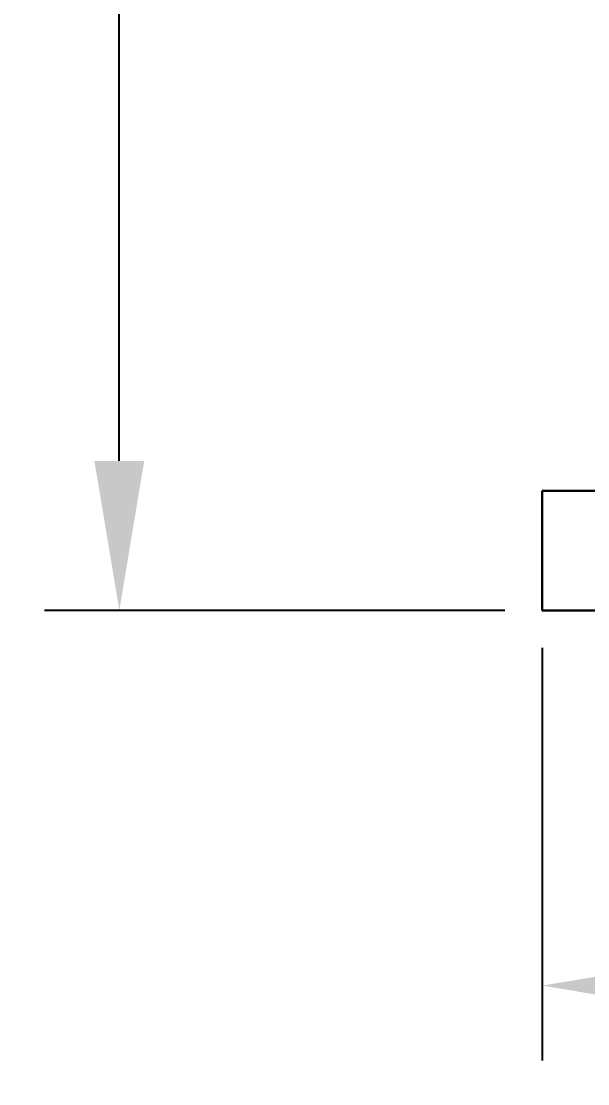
# Model space of a CAD drawing. Header units: millimetres. Extents: x -105 to 105, y -148 to 148.
# Drawn here: x 5.18 to 14.66, y 89.25 to 107.02 of the extents above; entities that cross this region are included whole.
import ezdxf

# ---------------------------------------------------------------- set-up
doc = ezdxf.new("R2010")
doc.units = ezdxf.units.MM
doc.header["$PDSIZE"] = -5
doc.linetypes.add('点画线', pattern=[18, 12, -2, 2, -2])
doc.layers.get('0').update_dxf_attribs({"lineweight": 18})
doc.styles.get("Standard").update_dxf_attribs({"font": 'txt.shx'})
doc.dimstyles.get("Standard").update_dxf_attribs({"dimtxt": 0.18, "dimasz": 0.18, "dimexe": 0.18, "dimexo": 0.0625, "dimgap": 0.09, "dimtad": 0, "dimtih": 1, "dimtoh": 1, "dimdec": 4, "dimzin": 0, "dimdsep": 46, "dimtxsty": 'Standard', "dimcen": 0.09, "dimdle": 0.36, "dimadec": 0, "dimazin": 0, "dimtfac": 1, "dimtdec": 4, "dimtofl": 0, "dimtmove": 0, "dimatfit": 3, "dimfxl": 1, "dimtolj": 1, "dimarcsym": 0})

# ---------------------------------------------------------------- blocks, each defined once
blk = doc.blocks.new('*D10')
at = {"color": 0, "lineweight": -2, "transparency": 16777216}
for p, q in [((13.9, 96.543), (13.9, 89.644)), ((32.9, 96.543), (32.9, 89.644)), ((16.4, 90.894), (21.108, 90.894)), ((30.4, 90.894), (25.692, 90.894))]:
    blk.add_line(p, q, dxfattribs=at)
at = {"color": 0, "linetype": '点画线', "transparency": 16777216}
for points in [[(16.4, 91.311), (16.4, 90.477), (13.9, 90.894)], [(30.4, 91.311), (30.4, 90.477), (32.9, 90.894)]]:
    blk.add_solid(points, dxfattribs=at)
at = {"layer": 'Defpoints', "color": 0, "linetype": '点画线', "transparency": 16777216}
for p in [(13.9, 97.168), (32.9, 97.168), (32.9, 90.894)]:
    blk.add_point(p, dxfattribs=at)
at = {"color": 0, "linetype": '点画线', "transparency": 16777216, "insert": (23.4, 90.894), "char_height": 2.5, "attachment_point": 5}
blk.add_mtext('\\A1;19', dxfattribs=at)
blk = doc.blocks.new('*D11')
at = {"color": 0, "lineweight": -2, "transparency": 16777216}
for p, q in [((13.275, 126.993), (5.574, 126.993)), ((6.824, 124.493), (6.824, 116.664)), ((6.824, 99.668), (6.824, 107.497)), ((13.275, 97.168), (5.574, 97.168))]:
    blk.add_line(p, q, dxfattribs=at)
at = {"color": 0, "linetype": '点画线', "transparency": 16777216}
for points in [[(6.407, 124.493), (7.24, 124.493), (6.824, 126.993)], [(6.407, 99.668), (7.24, 99.668), (6.824, 97.168)]]:
    blk.add_solid(points, dxfattribs=at)
at = {"layer": 'Defpoints', "color": 0, "linetype": '点画线', "transparency": 16777216}
for p in [(6.824, 126.993), (13.9, 126.993), (13.9, 97.168)]:
    blk.add_point(p, dxfattribs=at)
at = {"color": 0, "linetype": '点画线', "transparency": 16777216, "insert": (6.824, 112.08), "char_height": 2.5, "attachment_point": 5, "rotation": 90}
blk.add_mtext('\\A1;27,5', dxfattribs=at)

msp = doc.modelspace()

# ---------------------------------------------------------------- linework, layer by layer
at = {"color": 7, "lineweight": 30, "ltscale": 0.05}
for p, q in [((13.9, 97.168), (13.9, 99.168)), ((15.9, 99.168), (13.9, 99.168)), ((15.9, 97.168), (13.9, 97.168))]:
    msp.add_line(p, q, dxfattribs=at)

# ---------------------------------------------------------------- dimensions: what is measured, and where the dimension line sits
at = {"linetype": '点画线'}
dim = msp.add_linear_dim(base=(6.824, 126.993), p1=(13.9, 97.168), p2=(13.9, 126.993), angle=90, text='27,5', dimstyle='Standard', override={"dimtxt": 2.5, "dimasz": 2.5, "dimexe": 1.25, "dimexo": 0.625, "dimgap": 0.625, "dimtih": 0, "dimtoh": 0, "dimdec": 2, "dimzin": 8, "dimdsep": 44, "dimdle": 5, "dimtdec": 2, "dimtofl": 1, "dimatfit": 0, "dimarcsym": 1}, dxfattribs=at)
dim.commit()
dim.dimension.update_dxf_attribs({"geometry": '*D11', "text_midpoint": (6.824, 112.08)})
dim = msp.add_linear_dim(base=(32.9, 90.894), p1=(13.9, 97.168), p2=(32.9, 97.168), dimstyle='Standard', override={"dimtxt": 2.5, "dimasz": 2.5, "dimexe": 1.25, "dimexo": 0.625, "dimgap": 0.625, "dimtih": 0, "dimtoh": 0, "dimdec": 2, "dimzin": 8, "dimdsep": 44, "dimdle": 5, "dimtdec": 2, "dimtofl": 1, "dimatfit": 0, "dimarcsym": 1}, dxfattribs=at)
dim.commit()
dim.dimension.update_dxf_attribs({"geometry": '*D10', "text_midpoint": (23.4, 90.894)})

doc.saveas('drawing.dxf')
